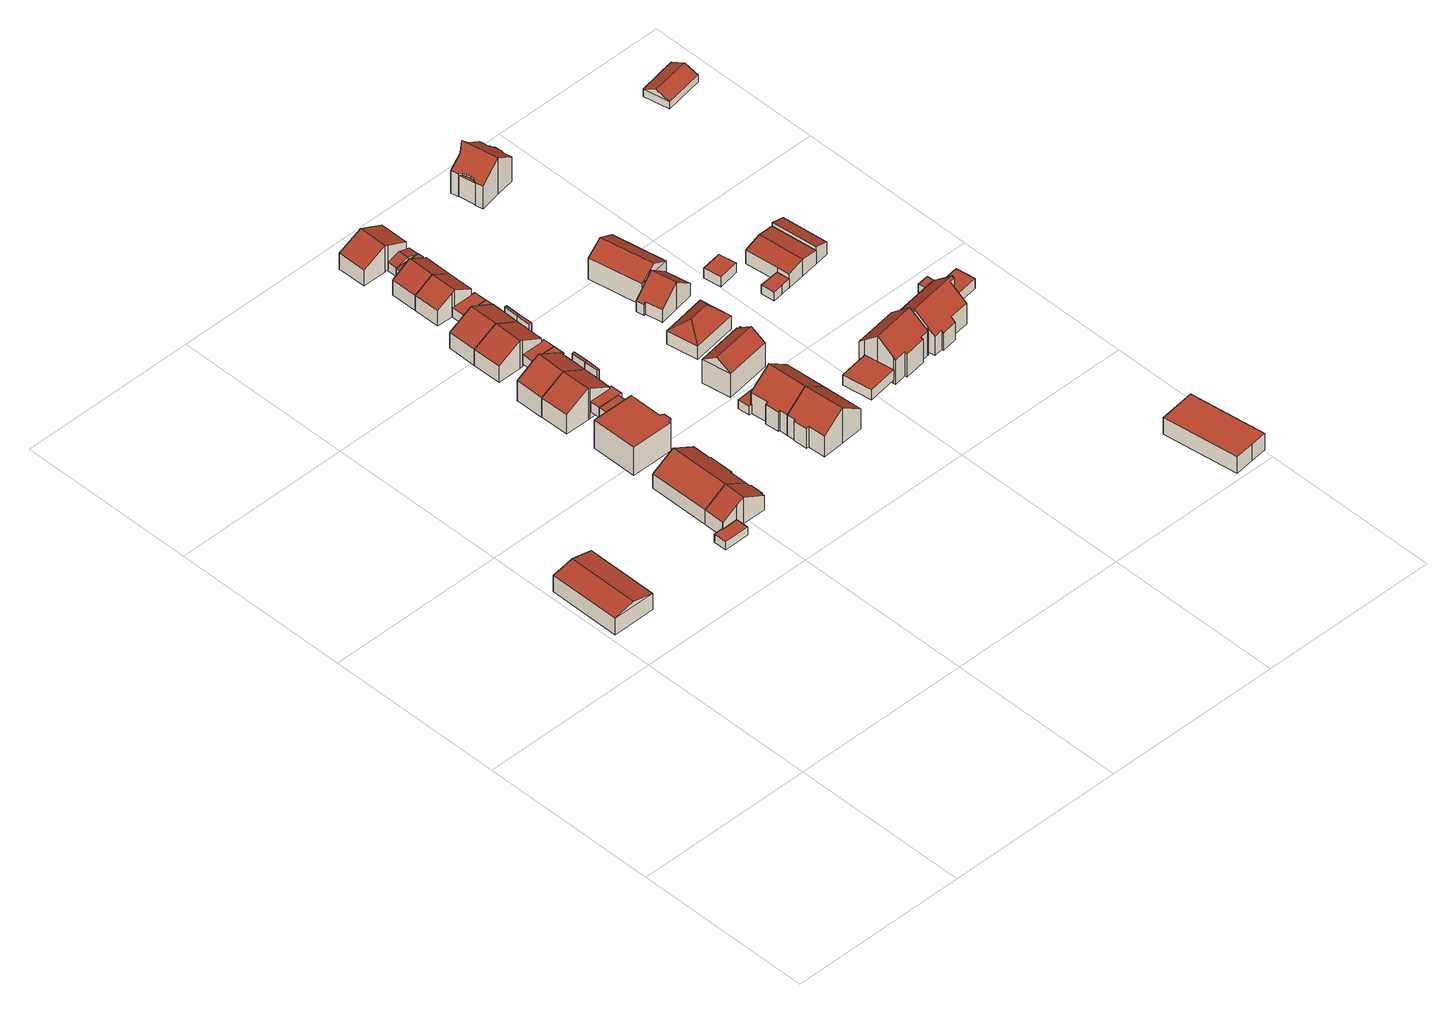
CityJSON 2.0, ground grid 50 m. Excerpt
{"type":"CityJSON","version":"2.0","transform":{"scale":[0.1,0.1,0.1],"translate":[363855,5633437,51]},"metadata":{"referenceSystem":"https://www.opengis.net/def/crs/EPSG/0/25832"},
"CityObjects":{
"building1":{"type":"Building","attributes":{"Geometrietyp2DReferenz":"3000","Gemeindeschluessel":"05315000","function":"31001_2720","roofType":"3100","measuredHeight":6.45,"storeysAboveGround":1},"geometry":[{"type":"Solid","lod":"2","boundaries":[[[[0,1,2,3]],[[4,5,1,0]],[[6,7,5,4]],[[3,2,7,6]],[[0,8,4]],[[6,9,3]],[[3,9,8,0]],[[4,8,9,6]],[[1,5,7,2]]]],"semantics":{"surfaces":[{"type":"WallSurface"},{"type":"RoofSurface"},{"type":"GroundSurface"}],"values":[[0,0,0,0,0,0,1,1,2]]}}]},
"building2":{"type":"Building","attributes":{"Geometrietyp2DReferenz":"3000","Gemeindeschluessel":"05315000","function":"31001_2463","roofType":"1000","measuredHeight":2.56,"storeysAboveGround":1},"address":[{"country":"Germany","locality":"Köln","thoroughfareNumber":"1","thoroughfareName":"Heckenweg Lb"}],"geometry":[{"type":"Solid","lod":"2","boundaries":[[[[10,11,12,13]],[[14,15,11,10]],[[16,17,15,14]],[[18,19,17,16]],[[20,21,19,18]],[[13,12,21,20]],[[18,16,14,10,13,20]],[[11,15,17,19,21,12]]]],"semantics":{"surfaces":[{"type":"WallSurface"},{"type":"RoofSurface"},{"type":"GroundSurface"}],"values":[[0,0,0,0,0,0,1,2]]}}]},
"building3":{"type":"Building","attributes":{"Geometrietyp2DReferenz":"3000","Gemeindeschluessel":"05315000","function":"31001_1010","roofType":"3100","measuredHeight":8.2,"storeysAboveGround":1},"address":[{"country":"Germany","locality":"Köln","thoroughfareNumber":"1","thoroughfareName":"Heckenweg Lb"}],"geometry":[{"type":"Solid","lod":"2","boundaries":[[[[22,23,24,25]],[[26,27,23,22]],[[28,29,27,26]],[[30,31,29,28]],[[32,33,31,30]],[[34,35,33,32]],[[36,37,35,34]],[[38,39,37,36]],[[40,41,39,38]],[[42,43,41,40]],[[44,45,43,42]],[[25,24,45,44]],[[26,22,25,44,42,28]],[[40,38,36,34,32,30,28,42]],[[23,27,29,31,33,35,37,39,41,43,45,24]]]],"semantics":{"surfaces":[{"type":"WallSurface"},{"type":"RoofSurface"},{"type":"GroundSurface"}],"values":[[0,0,0,0,0,0,0,0,0,0,0,0,1,1,2]]}}]},
"building4":{"type":"Building","attributes":{"Geometrietyp2DReferenz":"3000","Gemeindeschluessel":"05315000","function":"31001_1010","roofType":"3100","measuredHeight":8.25,"storeysAboveGround":1},"address":[{"country":"Germany","locality":"Köln","thoroughfareNumber":"3","thoroughfareName":"Heckenweg Lb"}],"geometry":[{"type":"Solid","lod":"2","boundaries":[[[[46,47,48,49]],[[50,51,47,46]],[[30,31,51,50]],[[28,29,31,30]],[[26,27,29,28]],[[52,53,27,26]],[[54,55,53,52]],[[56,57,55,54]],[[58,59,57,56]],[[49,48,59,58]],[[52,26,28,54]],[[30,50,46,49,58,56,54,28]],[[47,51,31,29,27,53,55,57,59,48]]]],"semantics":{"surfaces":[{"type":"WallSurface"},{"type":"RoofSurface"},{"type":"GroundSurface"}],"values":[[0,0,0,0,0,0,0,0,0,0,1,1,2]]}}]},
"building5":{"type":"Building","attributes":{"Geometrietyp2DReferenz":"3000","Gemeindeschluessel":"05315000","function":"31001_1010","roofType":"1000","measuredHeight":8.78,"storeysAboveGround":1},"address":[{"country":"Germany","locality":"Köln","thoroughfareNumber":"7","thoroughfareName":"Heckenweg Lb"}],"geometry":[{"type":"Solid","lod":"2","boundaries":[[[[60,61,62,63]],[[64,65,61,60]],[[66,67,65,64]],[[68,69,67,66]],[[70,71,69,68]],[[72,73,71,70]],[[74,75,73,72]],[[76,77,75,74]],[[78,79,77,76]],[[63,62,79,78]],[[76,74,72,70,68,66,64,60,63,78]],[[61,65,67,69,71,73,75,77,79,62]]]],"semantics":{"surfaces":[{"type":"WallSurface"},{"type":"RoofSurface"},{"type":"GroundSurface"}],"values":[[0,0,0,0,0,0,0,0,0,0,1,2]]}}]},
"building6":{"type":"Building","attributes":{"Gemeindeschluessel":"05315000","Geometrietyp2DReferenz":"3000","function":"31001_1010"},"address":[{"country":"Germany","locality":"Köln","thoroughfareNumber":"9","thoroughfareName":"Heckenweg Lb"}],"children":["building6-1","building6-2"]},
"building6-1":{"type":"BuildingPart","attributes":{"roofType":"3100","measuredHeight":9.74,"storeysAboveGround":1},"parents":["building6"],"geometry":[{"type":"MultiSurface","lod":"2","boundaries":[[[80,81,82,83]],[[84,85,81,80]],[[86,87,85,84]],[[88,89,87,86]],[[90,91,92,93]],[[94,95,91,90]],[[96,97,95,94]],[[83,82,97,96]],[[96,94,90,93,88,86,83]],[[84,80,83,86]],[[81,85,87,89,92,91,95,97,82]],[[98,99,92,89]],[[88,93,99,98]]],"semantics":{"surfaces":[{"type":"WallSurface"},{"type":"RoofSurface"},{"type":"GroundSurface"},{"type":"ClosureSurface"}],"values":[0,0,0,0,0,0,0,0,1,1,2,0,3]}}]},
"building6-2":{"type":"BuildingPart","attributes":{"roofType":"9999","measuredHeight":6.07,"storeysAboveGround":1},"address":[{"country":"Germany","locality":"Köln","thoroughfareNumber":"9","thoroughfareName":"Heckenweg Lb"}],"parents":["building6"],"geometry":[{"type":"MultiSurface","lod":"2","boundaries":[[[100,101,102,103]],[[102,101,88,93]],[[100,104,98,101]],[[103,105,104,100]],[[102,99,105,103]],[[98,99,93,88]],[[98,104,105,99]]],"semantics":{"surfaces":[{"type":"RoofSurface"},{"type":"WallSurface"},{"type":"GroundSurface"}],"values":[0,1,1,1,1,1,2]}}]},
"building7":{"type":"Building","attributes":{"Geometrietyp2DReferenz":"3000","Gemeindeschluessel":"05315000","function":"31001_2463","roofType":"1000","measuredHeight":3.13,"storeysAboveGround":1},"address":[{"country":"Germany","locality":"Köln","thoroughfareNumber":"7","thoroughfareName":"Heckenweg Lb"}],"geometry":[{"type":"Solid","lod":"2","boundaries":[[[[106,107,108,109]],[[110,111,107,106]],[[112,113,111,110]],[[114,115,113,112]],[[116,117,115,114]],[[109,108,117,116]],[[114,112,110,106,109,116]],[[107,111,113,115,117,108]]]],"semantics":{"surfaces":[{"type":"WallSurface"},{"type":"RoofSurface"},{"type":"GroundSurface"}],"values":[[0,0,0,0,0,0,1,2]]}}]},
"building8":{"type":"Building","attributes":{"Geometrietyp2DReferenz":"3000","Gemeindeschluessel":"05315000","function":"31001_2463","roofType":"1000","measuredHeight":3.15,"storeysAboveGround":1},"address":[{"country":"Germany","locality":"Köln","thoroughfareNumber":"9","thoroughfareName":"Heckenweg Lb"}],"geometry":[{"type":"Solid","lod":"2","boundaries":[[[[118,119,120,121]],[[122,123,119,118]],[[124,125,123,122]],[[126,127,125,124]],[[106,107,127,126]],[[109,108,107,106]],[[121,120,108,109]],[[106,126,124,122,118,121,109]],[[119,123,125,127,107,108,120]]]],"semantics":{"surfaces":[{"type":"WallSurface"},{"type":"RoofSurface"},{"type":"GroundSurface"}],"values":[[0,0,0,0,0,0,0,1,2]]}}]},
"building9":{"type":"Building","attributes":{"Gemeindeschluessel":"05315000","Geometrietyp2DReferenz":"3000","function":"31001_1010"},"address":[{"country":"Germany","locality":"Köln","thoroughfareNumber":"11","thoroughfareName":"Heckenweg Lb"}],"children":["building9-1","building9-2"]},
"building9-1":{"type":"BuildingPart","attributes":{"roofType":"3100","measuredHeight":9.94,"storeysAboveGround":1},"parents":["building9"],"geometry":[{"type":"MultiSurface","lod":"2","boundaries":[[[86,128,129,88]],[[84,130,128,86]],[[131,132,130,84]],[[133,134,132,131]],[[135,136,134,133]],[[137,138,136,135]],[[139,140,138,137]],[[141,142,140,139]],[[88,141,139,137,135,133,86]],[[131,84,86,133]],[[128,130,132,134,136,138,140,142,129]],[[143,98,129,142]],[[141,88,98,143]]],"semantics":{"surfaces":[{"type":"WallSurface"},{"type":"RoofSurface"},{"type":"GroundSurface"},{"type":"ClosureSurface"}],"values":[0,0,0,0,0,0,0,0,1,1,2,0,3]}}]},
"building9-2":{"type":"BuildingPart","attributes":{"roofType":"1000","measuredHeight":6.14,"storeysAboveGround":1},"address":[{"country":"Germany","locality":"Köln","thoroughfareNumber":"11","thoroughfareName":"Heckenweg Lb"}],"parents":["building9"],"geometry":[{"type":"MultiSurface","lod":"2","boundaries":[[[144,145,143,146]],[[100,104,145,144]],[[101,98,104,100]],[[144,146,101,100]],[[143,145,104,98]],[[101,146,141,88]],[[143,98,88,141]]],"semantics":{"surfaces":[{"type":"WallSurface"},{"type":"RoofSurface"},{"type":"GroundSurface"},{"type":"ClosureSurface"}],"values":[0,0,0,1,2,0,3]}}]},
"building10":{"type":"Building","attributes":{"Gemeindeschluessel":"05315000","Geometrietyp2DReferenz":"3000","function":"31001_1010"},"address":[{"country":"Germany","locality":"Köln","thoroughfareNumber":"13","thoroughfareName":"Heckenweg Lb"}],"children":["building10-1","building10-2"]},
"building10-1":{"type":"BuildingPart","attributes":{"roofType":"3100","measuredHeight":8.52,"storeysAboveGround":1},"parents":["building10"],"geometry":[{"type":"MultiSurface","lod":"2","boundaries":[[[147,148,149,150]],[[151,152,148,147]],[[153,154,152,151]],[[155,156,154,153]],[[157,158,156,155]],[[159,160,158,157]],[[161,162,160,159]],[[163,164,162,161]],[[153,151,147,150,163,161,155]],[[159,157,155,161]],[[148,152,154,156,158,160,162,164,149]],[[165,166,149,164]],[[163,150,166,165]]],"semantics":{"surfaces":[{"type":"WallSurface"},{"type":"RoofSurface"},{"type":"GroundSurface"},{"type":"ClosureSurface"}],"values":[0,0,0,0,0,0,0,0,1,1,2,0,3]}}]},
"building10-2":{"type":"BuildingPart","attributes":{"roofType":"9999","measuredHeight":5.72,"storeysAboveGround":1},"address":[{"country":"Germany","locality":"Köln","thoroughfareNumber":"13","thoroughfareName":"Heckenweg Lb"}],"parents":["building10"],"geometry":[{"type":"MultiSurface","lod":"2","boundaries":[[[167,168,169,170]],[[169,168,163,150]],[[167,171,165,168]],[[170,172,171,167]],[[169,166,172,170]],[[165,166,150,163]],[[165,171,172,166]]],"semantics":{"surfaces":[{"type":"RoofSurface"},{"type":"WallSurface"},{"type":"GroundSurface"}],"values":[0,1,1,1,1,1,2]}}]},
"building11":{"type":"Building","attributes":{"Geometrietyp2DReferenz":"3000","Gemeindeschluessel":"05315000","function":"31001_2463","roofType":"1000","measuredHeight":2.9,"storeysAboveGround":1},"address":[{"country":"Germany","locality":"Köln","thoroughfareNumber":"11","thoroughfareName":"Heckenweg Lb"}],"geometry":[{"type":"Solid","lod":"2","boundaries":[[[[173,174,175,176]],[[177,178,174,173]],[[179,180,178,177]],[[181,182,180,179]],[[183,184,182,181]],[[185,186,184,183]],[[176,175,186,185]],[[183,181,179,177,173,176,185]],[[174,178,180,182,184,186,175]]]],"semantics":{"surfaces":[{"type":"WallSurface"},{"type":"RoofSurface"},{"type":"GroundSurface"}],"values":[[0,0,0,0,0,0,0,1,2]]}}]},
"building12":{"type":"Building","attributes":{"Geometrietyp2DReferenz":"3000","Gemeindeschluessel":"05315000","function":"31001_2463","roofType":"1000","measuredHeight":2.88,"storeysAboveGround":1},"address":[{"country":"Germany","locality":"Köln","thoroughfareNumber":"13","thoroughfareName":"Heckenweg Lb"}],"geometry":[{"type":"Solid","lod":"2","boundaries":[[[[187,188,189,190]],[[191,192,188,187]],[[177,193,192,191]],[[173,194,193,177]],[[176,195,194,173]],[[196,197,195,176]],[[190,189,197,196]],[[176,173,177,191,187,190,196]],[[188,192,193,194,195,197,189]]]],"semantics":{"surfaces":[{"type":"WallSurface"},{"type":"RoofSurface"},{"type":"GroundSurface"}],"values":[[0,0,0,0,0,0,0,1,2]]}}]},
"building13":{"type":"Building","attributes":{"Gemeindeschluessel":"05315000","Geometrietyp2DReferenz":"3000","function":"31001_1010"},"address":[{"country":"Germany","locality":"Köln","thoroughfareNumber":"15","thoroughfareName":"Heckenweg Lb"}],"children":["building13-1","building13-2"]},
"building13-1":{"type":"BuildingPart","attributes":{"roofType":"3100","measuredHeight":8.56,"storeysAboveGround":1},"parents":["building13"],"geometry":[{"type":"MultiSurface","lod":"2","boundaries":[[[161,162,164,163]],[[159,160,162,161]],[[198,199,160,159]],[[200,201,199,198]],[[202,203,201,200]],[[204,205,203,202]],[[206,207,205,204]],[[208,209,207,206]],[[163,208,206,204,202,200,161]],[[198,159,161,200]],[[162,160,199,201,203,205,207,209,164]],[[210,165,164,209]],[[208,163,165,210]]],"semantics":{"surfaces":[{"type":"WallSurface"},{"type":"RoofSurface"},{"type":"GroundSurface"},{"type":"ClosureSurface"}],"values":[0,0,0,0,0,0,0,0,1,1,2,0,3]}}]},
"building13-2":{"type":"BuildingPart","attributes":{"roofType":"1000","measuredHeight":5.7,"storeysAboveGround":1},"address":[{"country":"Germany","locality":"Köln","thoroughfareNumber":"15","thoroughfareName":"Heckenweg Lb"}],"parents":["building13"],"geometry":[{"type":"MultiSurface","lod":"2","boundaries":[[[211,212,210,213]],[[167,171,212,211]],[[168,165,171,167]],[[167,211,213,168]],[[212,171,165,210]],[[168,213,208,163]],[[210,165,163,208]]],"semantics":{"surfaces":[{"type":"WallSurface"},{"type":"RoofSurface"},{"type":"GroundSurface"},{"type":"ClosureSurface"}],"values":[0,0,0,1,2,0,3]}}]},
"building14":{"type":"Building","attributes":{"Geometrietyp2DReferenz":"3000","Gemeindeschluessel":"05315000","function":"31001_1010","roofType":"3100","measuredHeight":7.74,"storeysAboveGround":1},"address":[{"country":"Germany","locality":"Köln","thoroughfareNumber":"17","thoroughfareName":"Heckenweg Lb"}],"geometry":[{"type":"Solid","lod":"2","boundaries":[[[[214,215,216,217]],[[218,219,215,214]],[[220,221,219,218]],[[222,223,221,220]],[[224,225,223,222]],[[226,227,225,224]],[[217,216,227,226]],[[214,217,226,224,218]],[[222,220,218,224]],[[215,219,221,223,225,227,216]]]],"semantics":{"surfaces":[{"type":"WallSurface"},{"type":"RoofSurface"},{"type":"GroundSurface"}],"values":[[0,0,0,0,0,0,0,1,1,2]]}}]},
"building15":{"type":"Building","attributes":{"Geometrietyp2DReferenz":"3000","Gemeindeschluessel":"05315000","function":"31001_2463","roofType":"1000","measuredHeight":2.93,"storeysAboveGround":1},"address":[{"country":"Germany","locality":"Köln","thoroughfareNumber":"15","thoroughfareName":"Heckenweg Lb"}],"geometry":[{"type":"Solid","lod":"2","boundaries":[[[[228,229,230,231]],[[232,233,229,228]],[[234,235,233,232]],[[236,237,235,234]],[[238,239,237,236]],[[240,241,239,238]],[[231,230,241,240]],[[238,236,234,232,228,231,240]],[[229,233,235,237,239,241,230]]]],"semantics":{"surfaces":[{"type":"WallSurface"},{"type":"RoofSurface"},{"type":"GroundSurface"}],"values":[[0,0,0,0,0,0,0,1,2]]}}]},
"building16":{"type":"Building","attributes":{"Geometrietyp2DReferenz":"3000","Gemeindeschluessel":"05315000","function":"31001_2463","roofType":"1000","measuredHeight":2.95,"storeysAboveGround":1},"address":[{"country":"Germany","locality":"Köln","thoroughfareNumber":"17","thoroughfareName":"Heckenweg Lb"}],"geometry":[{"type":"Solid","lod":"2","boundaries":[[[[242,223,227,243]],[[244,245,223,242]],[[228,229,245,244]],[[231,230,229,228]],[[243,227,230,231]],[[228,244,242,243,231]],[[223,245,229,230,227]]]],"semantics":{"surfaces":[{"type":"WallSurface"},{"type":"RoofSurface"},{"type":"GroundSurface"}],"values":[[0,0,0,0,0,1,2]]}}]},
"building17":{"type":"Building","attributes":{"Geometrietyp2DReferenz":"3000","Gemeindeschluessel":"05315000","function":"31001_1010","roofType":"3100","measuredHeight":7.74,"storeysAboveGround":1},"address":[{"country":"Germany","locality":"Köln","thoroughfareNumber":"19","thoroughfareName":"Heckenweg Lb"}],"geometry":[{"type":"Solid","lod":"2","boundaries":[[[[214,215,219,218]],[[246,247,215,214]],[[248,249,247,246]],[[250,251,249,248]],[[252,253,251,250]],[[220,221,253,252]],[[218,219,221,220]],[[248,246,214,218,250]],[[220,252,250,218]],[[215,247,249,251,253,221,219]]]],"semantics":{"surfaces":[{"type":"WallSurface"},{"type":"RoofSurface"},{"type":"GroundSurface"}],"values":[[0,0,0,0,0,0,0,1,1,2]]}}]},
"building18":{"type":"Building","attributes":{"Geometrietyp2DReferenz":"3000","Gemeindeschluessel":"05315000","function":"31001_1010","roofType":"3100","measuredHeight":8.14,"storeysAboveGround":1},"address":[{"country":"Germany","locality":"Köln","thoroughfareNumber":"21","thoroughfareName":"Heckenweg Lb"}],"geometry":[{"type":"Solid","lod":"2","boundaries":[[[[254,255,256,257]],[[258,259,255,254]],[[260,261,259,258]],[[262,263,261,260]],[[264,265,263,262]],[[266,267,265,264]],[[268,269,267,266]],[[257,256,269,268]],[[260,258,254,262]],[[257,268,266,264,262,254]],[[255,259,261,263,265,267,269,256]]]],"semantics":{"surfaces":[{"type":"WallSurface"},{"type":"RoofSurface"},{"type":"GroundSurface"}],"values":[[0,0,0,0,0,0,0,0,1,1,2]]}}]},
"building19":{"type":"Building","attributes":{"Geometrietyp2DReferenz":"3000","Gemeindeschluessel":"05315000","function":"31001_1010","roofType":"3100","measuredHeight":10.94,"storeysAboveGround":2},"address":[{"country":"Germany","locality":"Köln","thoroughfareNumber":"2","thoroughfareName":"Heckenweg Lb"}],"geometry":[{"type":"Solid","lod":"2","boundaries":[[[[270,271,272,273]],[[274,275,271,270]],[[276,277,275,274]],[[278,279,277,276]],[[280,281,279,278]],[[282,283,281,280]],[[284,285,283,282]],[[286,287,285,284]],[[288,289,287,286]],[[273,272,289,288]],[[278,276,274,270,273,288,286,280]],[[284,282,280,286]],[[271,275,277,279,281,283,285,287,289,272]]]],"semantics":{"surfaces":[{"type":"WallSurface"},{"type":"RoofSurface"},{"type":"GroundSurface"}],"values":[[0,0,0,0,0,0,0,0,0,0,1,1,2]]}}]},
"building20":{"type":"Building","attributes":{"Geometrietyp2DReferenz":"3000","Gemeindeschluessel":"05315000","function":"31001_2463","roofType":"1000","measuredHeight":2.72,"storeysAboveGround":1},"address":[{"country":"Germany","locality":"Köln","thoroughfareNumber":"2a","thoroughfareName":"Heckenweg Lb"}],"geometry":[{"type":"Solid","lod":"2","boundaries":[[[[290,291,292,293]],[[294,295,291,290]],[[296,297,295,294]],[[298,299,297,296]],[[300,301,299,298]],[[293,292,301,300]],[[298,296,294,290,293,300]],[[291,295,297,299,301,292]]]],"semantics":{"surfaces":[{"type":"WallSurface"},{"type":"RoofSurface"},{"type":"GroundSurface"}],"values":[[0,0,0,0,0,0,1,2]]}}]},
"building21":{"type":"Building","attributes":{"Geometrietyp2DReferenz":"3000","Gemeindeschluessel":"05315000","function":"31001_2463","roofType":"1000","measuredHeight":2.77,"storeysAboveGround":1},"address":[{"country":"Germany","locality":"Köln","thoroughfareNumber":"19","thoroughfareName":"Heckenweg Lb"}],"geometry":[{"type":"Solid","lod":"2","boundaries":[[[[302,303,304,305]],[[306,307,303,302]],[[308,309,307,306]],[[310,253,309,308]],[[311,249,253,310]],[[305,304,249,311]],[[310,308,306,302,305,311]],[[303,307,309,253,249,304]]]],"semantics":{"surfaces":[{"type":"WallSurface"},{"type":"RoofSurface"},{"type":"GroundSurface"}],"values":[[0,0,0,0,0,0,1,2]]}}]},
"building22":{"type":"Building","attributes":{"Geometrietyp2DReferenz":"3000","Gemeindeschluessel":"05315000","function":"31001_2463","roofType":"3100","measuredHeight":3.76,"storeysAboveGround":1},"address":[{"country":"Germany","locality":"Köln","thoroughfareNumber":"21","thoroughfareName":"Heckenweg Lb"}],"geometry":[{"type":"Solid","lod":"2","boundaries":[[[[312,303,313,314]],[[315,316,303,312]],[[317,318,316,315]],[[319,320,318,317]],[[321,322,320,319]],[[323,307,322,321]],[[314,313,307,323]],[[315,312,314,317]],[[323,321,319,317,314]],[[303,316,318,320,322,307,313]]]],"semantics":{"surfaces":[{"type":"WallSurface"},{"type":"RoofSurface"},{"type":"GroundSurface"}],"values":[[0,0,0,0,0,0,0,1,1,2]]}}]},
"building23":{"type":"Building","attributes":{"Geometrietyp2DReferenz":"3000","Gemeindeschluessel":"05315000","function":"31001_1010","roofType":"3100","measuredHeight":11,"storeysAboveGround":2},"address":[{"country":"Germany","locality":"Köln","thoroughfareNumber":"2a","thoroughfareName":"Heckenweg Lb"}],"geometry":[{"type":"Solid","lod":"2","boundaries":[[[[278,279,281,280]],[[324,325,279,278]],[[326,327,325,324]],[[328,329,327,326]],[[330,331,329,328]],[[332,297,331,330]],[[333,295,297,332]],[[334,291,295,333]],[[335,336,291,334]],[[337,338,336,335]],[[282,283,338,337]],[[280,281,283,282]],[[334,333,332,330,328,326,324,278,280,335]],[[282,337,335,280]],[[279,325,327,329,331,297,295,291,336,338,283,281]]]],"semantics":{"surfaces":[{"type":"WallSurface"},{"type":"RoofSurface"},{"type":"GroundSurface"}],"values":[[0,0,0,0,0,0,0,0,0,0,0,0,1,1,2]]}}]},
"building24":{"type":"Building","attributes":{"Geometrietyp2DReferenz":"3000","Gemeindeschluessel":"05315000","function":"31001_1010","roofType":"3100","measuredHeight":10.2,"storeysAboveGround":2},"address":[{"country":"Germany","locality":"Köln","thoroughfareNumber":"4","thoroughfareName":"Heckenweg Lb"}],"geometry":[{"type":"Solid","lod":"2","boundaries":[[[[339,340,341,342]],[[343,344,340,339]],[[345,346,344,343]],[[342,341,346,345]],[[339,347,343]],[[345,348,342]],[[342,348,347,339]],[[343,347,348,345]],[[340,344,346,341]]]],"semantics":{"surfaces":[{"type":"WallSurface"},{"type":"RoofSurface"},{"type":"GroundSurface"}],"values":[[0,0,0,0,0,0,1,1,2]]}}]},
"building25":{"type":"Building","attributes":{"Geometrietyp2DReferenz":"3000","Gemeindeschluessel":"05315000","function":"31001_1010","roofType":"3200","measuredHeight":7.75,"storeysAboveGround":1},"address":[{"country":"Germany","locality":"Köln","thoroughfareNumber":"6","thoroughfareName":"Heckenweg Lb"}],"geometry":[{"type":"Solid","lod":"2","boundaries":[[[[349,350,351,352]],[[353,354,350,349]],[[355,356,354,353]],[[352,351,356,355]],[[349,357,353]],[[355,358,352]],[[352,358,357,349]],[[353,357,358,355]],[[350,354,356,351]]]],"semantics":{"surfaces":[{"type":"WallSurface"},{"type":"RoofSurface"},{"type":"GroundSurface"}],"values":[[0,0,0,0,1,1,1,1,2]]}}]},
"building26":{"type":"Building","attributes":{"Geometrietyp2DReferenz":"3000","Gemeindeschluessel":"05315000","function":"31001_2463","roofType":"1000","measuredHeight":2.43,"storeysAboveGround":1},"address":[{"country":"Germany","locality":"Köln","thoroughfareNumber":"4","thoroughfareName":"Heckenweg Lb"}],"geometry":[{"type":"Solid","lod":"2","boundaries":[[[[359,360,361,362]],[[363,364,360,359]],[[365,366,364,363]],[[362,361,366,365]],[[363,359,362,365]],[[360,364,366,361]]]],"semantics":{"surfaces":[{"type":"WallSurface"},{"type":"RoofSurface"},{"type":"GroundSurface"}],"values":[[0,0,0,0,1,2]]}}]},
"building27":{"type":"Building","attributes":{"Geometrietyp2DReferenz":"3000","Gemeindeschluessel":"05315000","function":"31001_2463","roofType":"1000","measuredHeight":3.08,"storeysAboveGround":1},"address":[{"country":"Germany","locality":"Köln","thoroughfareNumber":"5","thoroughfareName":"Weilerhöfe"}],"geometry":[{"type":"Solid","lod":"2","boundaries":[[[[367,368,369,370]],[[371,372,368,367]],[[373,374,372,371]],[[370,369,374,373]],[[371,367,370,373]],[[368,372,374,369]]]],"semantics":{"surfaces":[{"type":"WallSurface"},{"type":"RoofSurface"},{"type":"GroundSurface"}],"values":[[0,0,0,0,1,2]]}}]},
"building28":{"type":"Building","attributes":{"Geometrietyp2DReferenz":"3000","Gemeindeschluessel":"05315000","function":"31001_1010","roofType":"3100","measuredHeight":8.27,"storeysAboveGround":1},"address":[{"country":"Germany","locality":"Köln","thoroughfareNumber":"8","thoroughfareName":"Heckenweg Lb"}],"geometry":[{"type":"Solid","lod":"2","boundaries":[[[[375,376,377,378]],[[379,380,376,375]],[[381,382,380,379]],[[383,384,382,381]],[[385,386,384,383]],[[387,388,386,385]],[[389,390,388,387]],[[378,377,390,389]],[[379,375,378,389,387,381]],[[385,383,381,387]],[[376,380,382,384,386,388,390,377]]]],"semantics":{"surfaces":[{"type":"WallSurface"},{"type":"RoofSurface"},{"type":"GroundSurface"}],"values":[[0,0,0,0,0,0,0,0,1,1,2]]}}]},
"building29":{"type":"Building","attributes":{"Geometrietyp2DReferenz":"3000","Gemeindeschluessel":"05315000","function":"31001_1120","roofType":"3100","measuredHeight":9.36,"storeysAboveGround":2},"address":[{"country":"Germany","locality":"Köln","thoroughfareNumber":"10","thoroughfareName":"Heckenweg Lb"}],"geometry":[{"type":"Solid","lod":"2","boundaries":[[[[391,392,393,394]],[[395,396,392,391]],[[397,398,396,395]],[[394,393,398,397]],[[391,399,395]],[[397,400,394]],[[394,400,399,391]],[[395,399,400,397]],[[392,396,398,393]]]],"semantics":{"surfaces":[{"type":"WallSurface"},{"type":"RoofSurface"},{"type":"GroundSurface"}],"values":[[0,0,0,0,0,0,1,1,2]]}}]},
"building30":{"type":"Building","attributes":{"Geometrietyp2DReferenz":"3000","Gemeindeschluessel":"05315000","function":"31001_1010","roofType":"3100","measuredHeight":12.02,"storeysAboveGround":2},"address":[{"country":"Germany","locality":"Köln","thoroughfareNumber":"5","thoroughfareName":"Weilerhöfe"}],"geometry":[{"type":"Solid","lod":"2","boundaries":[[[[401,402,403,404]],[[405,406,402,401]],[[407,408,406,405]],[[409,410,408,407]],[[411,412,410,409]],[[413,414,412,411]],[[415,416,414,413]],[[417,418,416,415]],[[419,420,418,417]],[[421,422,420,419]],[[423,424,422,421]],[[425,426,424,423]],[[427,428,426,425]],[[404,403,428,427]],[[421,419,417,415,413,423]],[[411,409,407,405,401,404,427,425,423,413]],[[402,406,408,410,412,414,416,418,420,422,424,426,428,403]]]],"semantics":{"surfaces":[{"type":"WallSurface"},{"type":"RoofSurface"},{"type":"GroundSurface"}],"values":[[0,0,0,0,0,0,0,0,0,0,0,0,0,0,1,1,2]]}}]},
"building31":{"type":"Building","attributes":{"Gemeindeschluessel":"05315000","Geometrietyp2DReferenz":"3000","function":"31001_1010"},"address":[{"country":"Germany","locality":"Köln","thoroughfareNumber":"20","thoroughfareName":"Heckenweg Lb"}],"children":["building31-1","building31-2"]},
"building31-1":{"type":"BuildingPart","attributes":{"roofType":"3100","measuredHeight":11.14,"storeysAboveGround":2},"parents":["building31"],"geometry":[{"type":"MultiSurface","lod":"2","boundaries":[[[429,430,431,432]],[[433,434,430,429]],[[435,436,434,433]],[[437,438,436,435]],[[439,440,438,437]],[[441,442,440,439]],[[443,444,442,441]],[[445,446,444,443]],[[447,448,446,445]],[[449,450,448,447]],[[451,452,450,449]],[[453,454,452,451]],[[455,456,457,458]],[[459,460,456,455]],[[461,462,460,459]],[[463,464,462,461]],[[465,466,464,463]],[[467,468,466,465]],[[469,470,468,467]],[[471,472,470,469]],[[473,474,472,471]],[[432,431,474,473]],[[461,459,455,458,475,476,477,478,453,451,449,463]],[[447,445,443,441,439,437,435,433,429,432,473,471,469,467,465,463,449]],[[430,434,436,438,440,442,444,446,448,450,452,454,479,480,481,482,457,456,460,462,464,466,468,470,472,474,431]],[[478,483,484,453]],[[485,479,454,486]],[[485,486,484,483]],[[477,487,483,478]],[[488,480,479,485]],[[488,485,483,487]],[[488,489,481,480]],[[477,476,490,487]],[[487,490,489,488]],[[489,491,482,481]],[[476,475,492,490]],[[490,492,491,489]],[[491,493,457,482]],[[475,458,494,492]],[[492,494,493,491]]],"semantics":{"surfaces":[{"type":"WallSurface"},{"type":"RoofSurface"},{"type":"GroundSurface"},{"type":"ClosureSurface"}],"values":[0,0,0,0,0,0,0,0,0,0,0,0,0,0,0,0,0,0,0,0,0,0,1,1,2,0,0,3,0,0,3,0,0,3,0,0,3,0,0,3]}}]},
"building31-2":{"type":"BuildingPart","attributes":{"roofType":"1000","measuredHeight":6.57,"storeysAboveGround":2},"address":[{"country":"Germany","locality":"Köln","thoroughfareNumber":"20","thoroughfareName":"Heckenweg Lb"}],"parents":["building31"],"geometry":[{"type":"Solid","lod":"2","boundaries":[[[[494,493,486,484]],[[483,487,490,492,494,484]],[[491,489,488,485,486,493]],[[494,492,491,493]],[[492,490,489,491]],[[490,487,488,489]],[[487,483,485,488]],[[483,484,486,485]]]],"semantics":{"surfaces":[{"type":"WallSurface"},{"type":"RoofSurface"},{"type":"GroundSurface"},{"type":"ClosureSurface"}],"values":[[0,1,2,3,3,3,3,3]]}}]},
"building32":{"type":"Building","attributes":{"Geometrietyp2DReferenz":"3000","Gemeindeschluessel":"05315000","function":"31001_2463","roofType":"1000","measuredHeight":3.09,"storeysAboveGround":1},"address":[{"country":"Germany","locality":"Köln","thoroughfareNumber":"8","thoroughfareName":"Heckenweg Lb"}],"geometry":[{"type":"Solid","lod":"2","boundaries":[[[[495,496,497,498]],[[499,500,496,495]],[[501,502,500,499]],[[498,497,502,501]],[[499,495,498,501]],[[496,500,502,497]]]],"semantics":{"surfaces":[{"type":"WallSurface"},{"type":"RoofSurface"},{"type":"GroundSurface"}],"values":[[0,0,0,0,1,2]]}}]},
"building33":{"type":"Building","attributes":{"Geometrietyp2DReferenz":"3000","Gemeindeschluessel":"05315000","function":"31001_2463","roofType":"1000","measuredHeight":2.65,"storeysAboveGround":1},"address":[{"country":"Germany","locality":"Köln","thoroughfareNumber":"6","thoroughfareName":"Heckenweg Lb"}],"geometry":[{"type":"Solid","lod":"2","boundaries":[[[[503,504,505,506]],[[507,508,504,503]],[[509,510,508,507]],[[511,512,510,509]],[[506,505,512,511]],[[509,507,503,506,511]],[[504,508,510,512,505]]]],"semantics":{"surfaces":[{"type":"WallSurface"},{"type":"RoofSurface"},{"type":"GroundSurface"}],"values":[[0,0,0,0,0,1,2]]}}]},
"building34":{"type":"Building","attributes":{"Geometrietyp2DReferenz":"3000","Gemeindeschluessel":"05315000","function":"31001_2143","roofType":"1000","measuredHeight":5.1,"storeysAboveGround":1},"address":[{"country":"Germany","locality":"Köln","thoroughfareNumber":"22","thoroughfareName":"Pastor-Huthmacher-Str."}],"geometry":[{"type":"Solid","lod":"2","boundaries":[[[[513,514,515,516]],[[517,518,514,513]],[[519,520,518,517]],[[521,522,520,519]],[[516,515,522,521]],[[519,517,513,516,521]],[[514,518,520,522,515]]]],"semantics":{"surfaces":[{"type":"WallSurface"},{"type":"RoofSurface"},{"type":"GroundSurface"}],"values":[[0,0,0,0,0,1,2]]}}]},
"building35":{"type":"Building","attributes":{"Geometrietyp2DReferenz":"3000","Gemeindeschluessel":"05315000","function":"31001_1010","roofType":"3100","measuredHeight":10.88,"storeysAboveGround":2},"address":[{"country":"Germany","locality":"Köln","thoroughfareNumber":"3","thoroughfareName":"Weilerhöfe"}],"geometry":[{"type":"Solid","lod":"2","boundaries":[[[[523,524,525,526]],[[527,528,524,523]],[[529,530,528,527]],[[531,532,530,529]],[[533,534,532,531]],[[535,536,534,533]],[[537,538,536,535]],[[539,540,538,537]],[[541,542,540,539]],[[543,544,542,541]],[[545,546,544,543]],[[547,548,546,545]],[[549,550,548,547]],[[551,552,550,549]],[[553,554,552,551]],[[526,525,554,553]],[[535,533,531,529,527,537]],[[523,526,553,551,549,547,545,543,541,539,537,527]],[[524,528,530,532,534,536,538,540,542,544,546,548,550,552,554,525]]]],"semantics":{"surfaces":[{"type":"WallSurface"},{"type":"RoofSurface"},{"type":"GroundSurface"}],"values":[[0,0,0,0,0,0,0,0,0,0,0,0,0,0,0,0,1,1,2]]}}]},
"building36":{"type":"Building","attributes":{"Geometrietyp2DReferenz":"3000","Gemeindeschluessel":"05315000","function":"31001_2000","roofType":"3100","measuredHeight":5.14,"storeysAboveGround":1},"address":[{"country":"Germany","locality":"Köln","thoroughfareNumber":"8","thoroughfareName":"Pastor-Huthmacher-Str."}],"geometry":[{"type":"Solid","lod":"2","boundaries":[[[[555,556,557,558]],[[559,560,556,555]],[[561,562,560,559]],[[563,564,562,561]],[[565,566,564,563]],[[567,568,566,565]],[[558,557,568,567]],[[555,558,567,565,559]],[[563,561,559,565]],[[556,560,562,564,566,568,557]]]],"semantics":{"surfaces":[{"type":"WallSurface"},{"type":"RoofSurface"},{"type":"GroundSurface"}],"values":[[0,0,0,0,0,0,0,1,1,2]]}}]},
"building37":{"type":"Building","attributes":{"Geometrietyp2DReferenz":"3000","Gemeindeschluessel":"05315000","function":"31001_2463","roofType":"1000","measuredHeight":3.01,"storeysAboveGround":1},"address":[{"country":"Germany","locality":"Köln","thoroughfareNumber":"3","thoroughfareName":"Weilerhöfe"}],"geometry":[{"type":"Solid","lod":"2","boundaries":[[[[569,570,571,572]],[[573,574,570,569]],[[575,576,574,573]],[[577,578,576,575]],[[579,580,578,577]],[[581,582,580,579]],[[572,571,582,581]],[[579,577,575,573,569,572,581]],[[570,574,576,578,580,582,571]]]],"semantics":{"surfaces":[{"type":"WallSurface"},{"type":"RoofSurface"},{"type":"GroundSurface"}],"values":[[0,0,0,0,0,0,0,1,2]]}}]},
"building38":{"type":"Building","attributes":{"Geometrietyp2DReferenz":"3000","Gemeindeschluessel":"05315000","function":"51009_1610","roofType":"2100","measuredHeight":5.31},"geometry":[{"type":"Solid","lod":"2","boundaries":[[[[583,564,584,585]],[[586,562,564,583]],[[587,588,562,586]],[[585,584,588,587]],[[586,583,585,587]],[[564,562,588,584]]]],"semantics":{"surfaces":[{"type":"WallSurface"},{"type":"RoofSurface"},{"type":"GroundSurface"}],"values":[[0,0,0,0,1,2]]}}]},
"building39":{"type":"Building","attributes":{"Geometrietyp2DReferenz":"3000","Gemeindeschluessel":"05315000","function":"51009_1611","roofType":"1000","measuredHeight":3.03},"geometry":[{"type":"Solid","lod":"2","boundaries":[[[[589,590,591,592]],[[593,594,590,589]],[[595,596,594,593]],[[592,591,596,595]],[[593,589,592,595]],[[590,594,596,591]]]],"semantics":{"surfaces":[{"type":"WallSurface"},{"type":"RoofSurface"},{"type":"GroundSurface"}],"values":[[0,0,0,0,1,2]]}}]},
"building40":{"type":"Building","attributes":{"Geometrietyp2DReferenz":"3000","Gemeindeschluessel":"05315000","function":"31001_2000","roofType":"3100","measuredHeight":4.1,"storeysAboveGround":1},"address":[{"country":"Germany","locality":"Köln","thoroughfareNumber":"3","thoroughfareName":"Urbanusstr."}],"geometry":[{"type":"Solid","lod":"2","boundaries":[[[[597,598,599,600]],[[601,602,598,597]],[[603,604,602,601]],[[600,599,604,603]],[[597,605,601]],[[603,606,600]],[[600,606,605,597]],[[601,605,606,603]],[[598,602,604,599]]]],"semantics":{"surfaces":[{"type":"WallSurface"},{"type":"RoofSurface"},{"type":"GroundSurface"}],"values":[[0,0,0,0,0,0,1,1,2]]}}]}
},
"vertices":[
[124,612,75],[124,612,25],[125,812,25],[125,812,75],[4,612,75],[4,612,25],[5,813,75],[5,813,25],[64,612,89],[65,812,89],
[405,671,54],[405,671,29],[379,671,29],[379,671,54],[405,669,54],[405,669,29],[449,669,54],[449,669,29],[449,634,54],[449,634,29],[379,634,54],[379,634,29],
[405,671,72],[405,671,28],[405,669,28],[405,669,72],[406,729,72],[406,729,28],[471,729,110],[471,729,28],[536,729,72],[536,729,28],[536,717,72],[536,717,28],[541,717,69],[541,717,28],[541,681,69],[541,681,28],[536,681,72],[536,681,28],[536,669,72],[536,669,28],[470,669,110],[470,669,28],[449,669,98],[449,669,28],
[541,780,69],[541,780,28],[541,847,28],[541,847,69],[536,780,72],[536,780,28],[406,898,72],[406,898,28],[471,898,110],[471,898,28],[536,898,72],[536,898,28],[536,847,72],[536,847,28],
[481,1096,102],[481,1096,14],[415,1097,14],[415,1097,102],[532,1096,102],[532,1096,14],[532,1094,102],[532,1094,14],[532,1005,102],[532,1005,14],[542,999,102],[542,999,14],[542,979,102],[542,979,14],[532,973,102],[532,973,14],[532,968,102],[532,968,14],[414,969,102],[414,969,14],
[407,1179,68],[407,1179,9],[475,1178,9],[475,1178,106],[407,1259,68],[407,1259,9],[475,1259,106],[475,1259,9],[543,1258,68],[543,1258,9],[542,1181,68],[542,1181,9],[543,1218,9],[543,1218,68],[542,1178,68],[542,1178,9],[482,1178,102],[482,1178,9],[543,1258,30],[543,1218,30],
[550,1258,91],[543,1258,91],[543,1218,91],[549,1218,91],[550,1258,30],[549,1218,30],
[542,1148,62],[542,1148,31],[482,1149,31],[482,1149,62],[542,1094,62],[542,1094,31],[532,1094,62],[532,1094,31],[532,1096,62],[532,1096,31],[481,1096,62],[481,1096,31],
[542,1178,62],[542,1178,31],[482,1178,31],[482,1178,62],[542,1181,62],[542,1181,31],[552,1181,62],[552,1181,31],[552,1148,62],[552,1148,31],
[475,1259,7],[543,1258,7],[407,1259,7],[407,1339,68],[407,1339,7],[475,1339,106],[475,1339,7],[482,1339,102],[482,1339,7],[543,1338,68],[543,1338,7],[543,1336,68],[543,1336,7],[543,1299,68],[543,1299,7],[543,1299,30],
[550,1299,91],[550,1299,30],[543,1299,91],
[543,1401,71],[543,1401,22],[543,1438,22],[543,1438,71],[543,1399,71],[543,1399,22],[483,1399,103],[483,1399,22],[475,1399,107],[475,1399,22],[408,1399,71],[408,1399,22],[408,1479,71],[408,1479,22],[476,1479,107],[476,1479,22],[543,1478,71],[543,1478,22],[543,1478,31],[543,1438,31],
[550,1478,88],[543,1478,88],[543,1438,88],[550,1438,88],[550,1478,31],[550,1438,31],
[541,1368,60],[541,1368,30],[483,1369,30],[483,1369,60],[553,1368,60],[553,1368,30],[553,1336,60],[553,1336,30],[543,1336,60],[543,1336,30],[543,1338,60],[543,1338,30],[482,1339,60],[482,1339,30],
[543,1401,60],[543,1401,31],[543,1399,31],[543,1399,60],[553,1401,60],[553,1401,31],[553,1368,31],[541,1368,31],[483,1369,31],[483,1399,60],[483,1399,31],
[408,1559,71],[408,1559,22],[476,1559,107],[476,1559,22],[481,1559,105],[481,1559,22],[544,1558,71],[544,1558,22],[544,1555,71],[544,1555,22],[544,1519,71],[544,1519,22],[544,1519,31],
[550,1519,88],[550,1519,31],[544,1519,88],
[436,1699,75],[436,1699,28],[436,1626,28],[436,1626,75],[489,1698,106],[489,1698,28],[542,1698,75],[542,1698,28],[542,1625,75],[542,1625,28],[489,1625,106],[489,1625,28],[481,1625,101],[481,1625,28],
[553,1589,57],[553,1589,28],[481,1589,28],[481,1589,57],[554,1589,57],[554,1589,28],[554,1555,57],[554,1555,28],[544,1555,57],[544,1555,28],[544,1558,57],[544,1558,28],[481,1559,57],[481,1559,28],
[542,1625,57],[481,1625,57],[553,1625,57],[553,1625,28],
[436,1772,75],[436,1772,28],[482,1772,101],[482,1772,28],[489,1772,106],[489,1772,28],[542,1772,75],[542,1772,28],
[476,1838,110],[476,1838,29],[485,1838,29],[485,1838,106],[409,1838,78],[409,1838,29],[409,1918,78],[409,1918,29],[477,1918,110],[477,1918,29],[495,1918,102],[495,1918,29],[544,1918,78],[544,1918,29],[544,1838,78],[544,1838,29],
[749,747,88],[749,747,28],[754,747,28],[754,747,92],[746,786,88],[746,786,28],[749,786,91],[749,786,28],[747,809,91],[747,809,28],[810,814,138],[810,814,28],[873,819,91],[873,819,28],[881,707,91],[881,707,28],[819,702,138],[819,702,28],[758,698,91],[758,698,28],
[799,925,55],[799,925,28],[797,956,28],[797,956,55],[741,921,55],[741,921,28],[741,918,55],[741,918,28],[733,918,55],[733,918,28],[730,951,55],[730,951,28],
[484,1808,56],[484,1808,28],[482,1808,28],[482,1808,56],[553,1808,56],[553,1808,28],[553,1772,56],[553,1772,28],[542,1772,56],[482,1772,56],
[484,1808,54],[519,1808,28],[519,1808,66],[485,1838,54],[485,1838,28],[519,1838,66],[519,1838,28],[544,1838,57],[544,1838,28],[553,1838,54],[553,1838,28],[553,1808,54],
[746,832,91],[746,832,28],[742,832,88],[742,832,28],[739,871,88],[739,871,28],[745,871,92],[745,871,28],[741,918,91],[741,921,91],[799,925,135],[803,926,138],[803,926,28],[865,930,91],[865,930,28],
[743,988,102],[743,988,29],[872,1007,29],[872,1007,102],[731,1069,102],[731,1069,29],[860,1088,102],[860,1088,29],[737,1028,131],[866,1047,131],
[779,1132,69],[779,1132,28],[905,1151,28],[905,1151,69],[765,1218,69],[765,1218,28],[891,1238,69],[891,1238,28],[805,1180,106],[865,1189,106],
[910,1095,54],[910,1095,30],[906,1124,30],[906,1124,54],[821,1082,54],[821,1082,30],[816,1111,54],[816,1111,30],
[1050,771,59],[1050,771,28],[1038,853,28],[1038,853,59],[967,759,59],[967,759,28],[955,841,59],[955,841,28],
[797,1324,59],[797,1324,26],[802,1325,26],[802,1325,64],[793,1346,59],[793,1346,26],[852,1357,109],[852,1357,26],[905,1366,64],[905,1366,26],[918,1297,64],[918,1297,26],[864,1287,109],[864,1287,26],[811,1278,64],[811,1278,26],
[911,1368,91],[911,1368,25],[885,1517,25],[885,1517,91],[818,1352,91],[818,1352,25],[792,1500,91],[792,1500,25],[865,1360,119],[838,1509,119],
[1146,774,88],[1146,774,17],[1145,779,17],[1145,779,92],[1086,765,88],[1086,765,17],[1085,771,92],[1085,771,17],[1050,766,92],[1050,766,17],[1050,771,97],[1050,771,17],[1043,817,137],[1043,817,17],[1038,853,106],[1038,853,17],[1035,869,92],[1035,869,17],[1156,886,92],[1156,886,17],[1157,875,102],[1157,875,17],[1163,835,137],[1163,835,17],[1171,783,92],[1171,783,17],[1170,783,92],[1170,783,17],
[895,1909,96],[895,1909,26],[892,1912,26],[892,1912,97],[897,1904,95],[897,1904,26],[898,1900,94],[898,1900,26],[898,1895,95],[898,1895,26],[898,1891,96],[898,1891,26],[896,1886,97],[896,1886,26],[894,1882,99],[894,1882,26],[892,1878,101],[892,1878,26],[896,1854,101],[896,1854,26],[844,1845,138],[844,1845,26],[785,1834,96],[785,1834,26],[781,1854,96],[781,1854,26],[769,1923,96],[769,1923,26],[773,1903,26],[773,1903,96],[806,1930,122],[806,1930,26],[826,1946,137],[826,1946,26],[826,1945,138],[826,1945,26],[835,1935,133],[835,1935,26],[880,1943,101],[880,1943,26],[881,1940,101],[881,1940,26],[884,1918,101],[884,1918,26],[888,1916,99],[888,1916,26],[779,1895,99],[783,1885,101],[785,1875,101],[785,1864,100],[785,1864,26],[785,1875,26],[783,1885,26],[779,1895,26],[785,1864,94],[781,1854,94],[785,1864,28],[781,1854,28],[785,1875,94],[785,1875,28],[783,1885,28],[783,1885,94],[779,1895,28],[779,1895,94],[773,1903,28],[773,1903,94],
[1048,1280,54],[1048,1280,24],[1040,1329,24],[1040,1329,54],[990,1271,54],[990,1271,24],[983,1320,54],[983,1320,24],
[1097,1158,54],[1097,1158,27],[1093,1194,27],[1093,1194,54],[1070,1154,54],[1070,1154,27],[1041,1150,54],[1041,1150,27],[1037,1188,54],[1037,1188,27],
[1493,19,72],[1493,19,21],[1465,231,21],[1465,231,72],[1447,13,72],[1447,13,21],[1393,6,72],[1393,6,21],[1365,218,72],[1365,218,21],
[1171,783,103],[1171,783,28],[1170,783,28],[1170,783,103],[1165,822,137],[1165,822,28],[1157,875,92],[1157,875,28],[1296,895,92],[1296,895,28],[1298,895,92],[1298,895,28],[1305,847,133],[1305,847,28],[1306,843,137],[1306,843,28],[1307,837,132],[1307,837,28],[1292,835,132],[1292,835,28],[1299,788,92],[1299,788,28],[1242,780,92],[1242,780,28],[1243,768,82],[1243,768,28],[1199,761,82],[1199,761,28],[1199,767,86],[1199,767,28],[1173,763,86],[1173,763,28],
[1083,1285,68],[1083,1285,26],[1093,1194,26],[1093,1194,68],[1133,1293,78],[1133,1293,26],[1182,1300,68],[1182,1300,26],[1196,1172,68],[1196,1172,26],[1146,1165,78],[1146,1165,26],[1097,1158,68],[1097,1158,26],
[1327,906,59],[1327,906,29],[1322,940,29],[1322,940,59],[1334,852,59],[1334,852,29],[1305,847,59],[1305,847,29],[1298,895,59],[1298,895,29],[1296,895,59],[1296,895,29],[1290,936,59],[1290,936,29],
[1196,1172,79],[1236,1178,26],[1236,1178,64],[1182,1300,79],[1223,1306,64],[1223,1306,26],
[1397,861,56],[1397,861,26],[1390,915,26],[1390,915,56],[1334,852,56],[1334,852,26],[1327,906,56],[1327,906,26],
[1322,1775,47],[1322,1775,24],[1431,1794,24],[1431,1794,47],[1309,1848,47],[1309,1848,24],[1417,1867,47],[1417,1867,24],[1316,1812,65],[1424,1830,65]
]}
